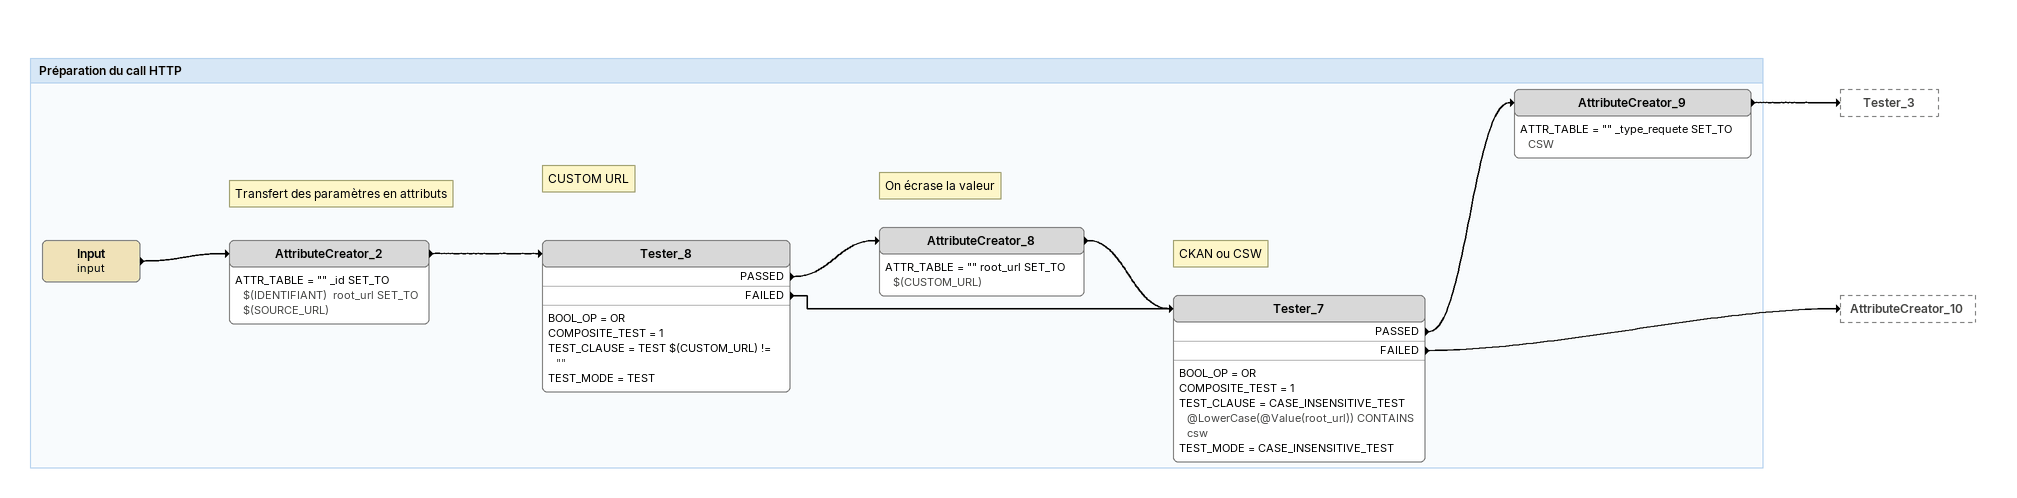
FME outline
Bookmark: Préparation du call HTTP
Input (input)
    -> AttributeCreator_2
Note: Transfert des paramètres en attributs
AttributeCreator_2
    ATTR_TABLE = "" _id SET_TO $(IDENTIFIANT)  root_url SET_TO $(SOURCE_URL)
    -> Tester_8
Note: CUSTOM URL
Tester_8
    BOOL_OP = OR
    COMPOSITE_TEST = 1
    TEST_CLAUSE = TEST $(CUSTOM_URL) != ""
    TEST_MODE = TEST
    PASSED -> AttributeCreator_8
    FAILED -> Tester_7
Note: On écrase la valeur
AttributeCreator_8
    ATTR_TABLE = "" root_url SET_TO $(CUSTOM_URL)
    -> Tester_7
Note: CKAN ou CSW
Tester_7
    BOOL_OP = OR
    COMPOSITE_TEST = 1
    TEST_CLAUSE = CASE_INSENSITIVE_TEST @LowerCase(@Value(root_url)) CONTAINS csw
    TEST_MODE = CASE_INSENSITIVE_TEST
    PASSED -> AttributeCreator_9
    FAILED -> AttributeCreator_10
AttributeCreator_9
    ATTR_TABLE = "" _type_requete SET_TO CSW
    -> Tester_3
